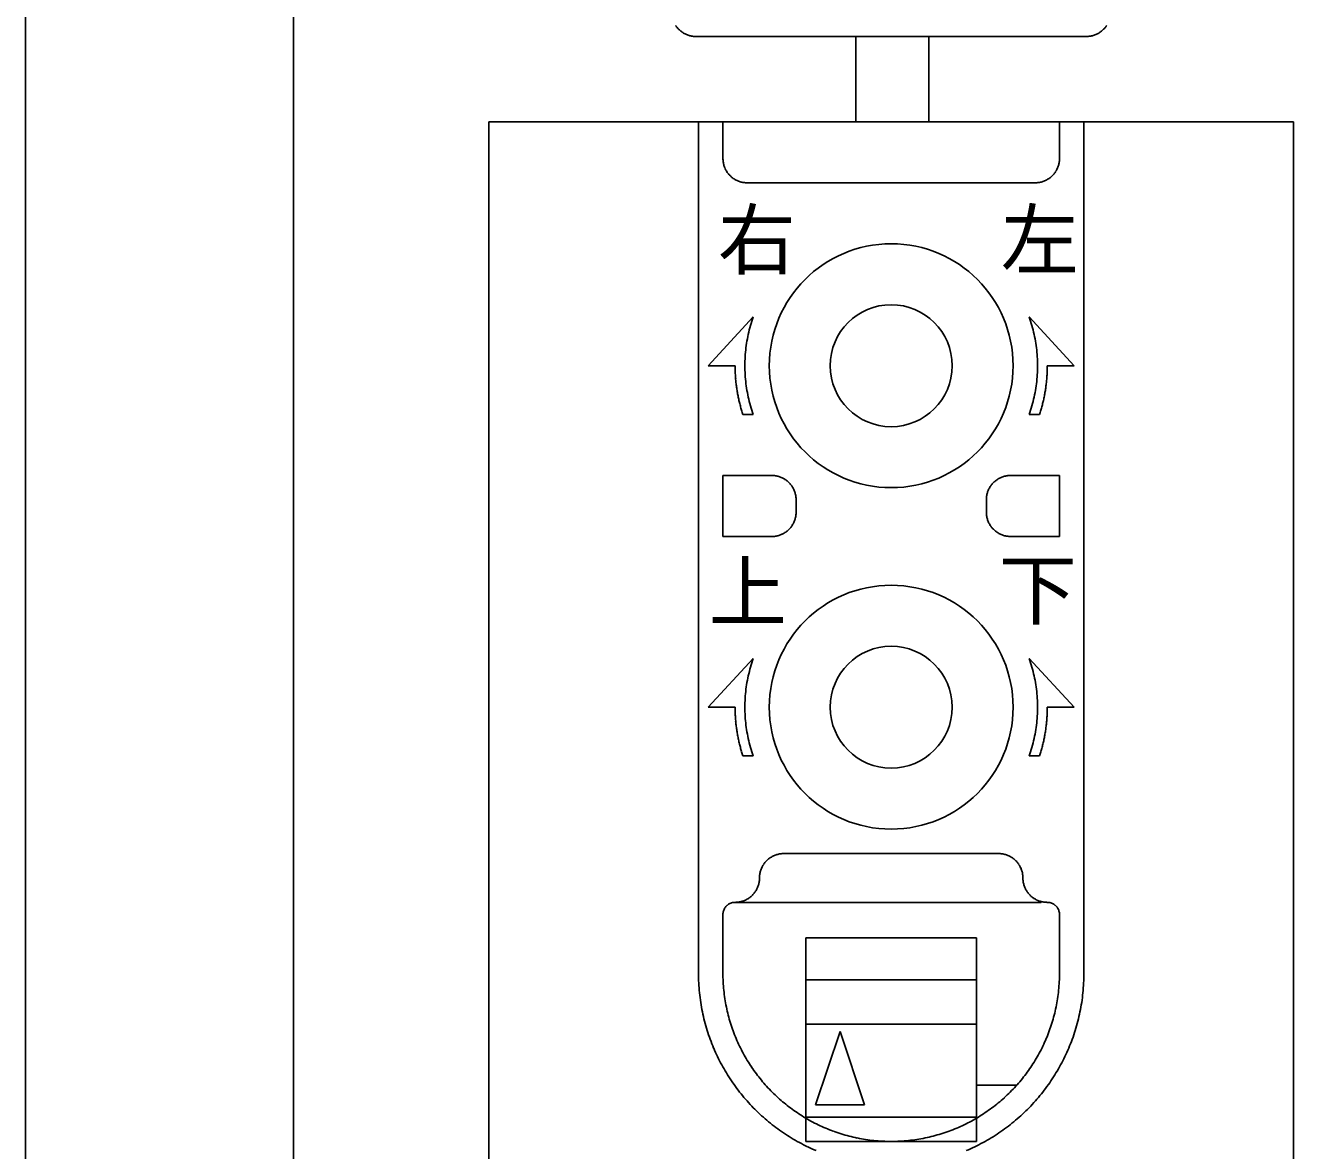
# Model space of a CAD drawing. Units: millimetres, scale not verified. Extents: x -800 to 800, y -560 to 560.
# Drawn here: x -236.8 to -184.8, y 338.7 to 384.8 of the extents above; entities that cross this region are included whole.
import ezdxf
from ezdxf.enums import TextEntityAlignment as Align

# ---------------------------------------------------------------- set-up
doc = ezdxf.new("R2010")
doc.units = ezdxf.units.MM
doc.header["$LTSCALE"] = 4
doc.layers.add('2-0', color=7, linetype='Continuous', lineweight=25)
doc.styles.add('ＭＳ ゴシック', font='')
doc.styles.get('ＭＳ ゴシック').set_extended_font_data('MS Gothic')

msp = doc.modelspace()

# ---------------------------------------------------------------- linework, layer by layer
at = {"layer": '2-0'}
for p, q in [((-236.77, 424.853), (-236.77, 166.197)), ((-225.77, 388.853), (-225.77, 166.197)), ((-209.271, 384.352), (-193.271, 384.352)), ((-202.719, 384.352), (-202.719, 380.855)), ((-199.721, 384.352), (-199.721, 380.855)), ((-217.768, 380.855), (-184.768, 380.855)), ((-217.768, 166.197), (-217.768, 380.855)), ((-209.169, 345.755), (-209.169, 380.855)), ((-209.169, 380.855), (-193.369, 380.855)), ((-208.168, 380.855), (-208.168, 379.356)), ((-194.369, 379.355), (-194.369, 380.853)), ((-193.369, 345.755), (-193.369, 380.855)), ((-184.768, 380.855), (-184.768, 166.197)), ((-207.169, 378.354), (-195.369, 378.354)), ((-208.768, 370.855), (-206.923, 372.855)), ((-193.769, 370.855), (-195.614, 372.855)), ((-208.768, 370.855), (-207.67, 370.855)), ((-193.769, 370.855), (-194.867, 370.855)), ((-207.349, 368.854), (-206.923, 368.854)), ((-195.188, 368.854), (-195.614, 368.854)), ((-208.168, 366.355), (-206.168, 366.355)), ((-208.168, 363.854), (-208.168, 366.354)), ((-196.367, 366.355), (-194.369, 366.355)), ((-194.369, 366.355), (-194.369, 363.856)), ((-205.169, 364.855), (-205.169, 365.354)), ((-197.368, 365.355), (-197.368, 364.855)), ((-208.168, 363.854), (-206.168, 363.854)), ((-196.367, 363.854), (-194.369, 363.854)), ((-208.768, 356.855), (-206.923, 358.856)), ((-193.769, 356.855), (-195.614, 358.856)), ((-208.768, 356.855), (-207.67, 356.855)), ((-193.769, 356.855), (-194.867, 356.855)), ((-207.349, 354.855), (-206.923, 354.855)), ((-195.188, 354.855), (-195.614, 354.855)), ((-205.668, 350.854), (-196.869, 350.854)), ((-207.669, 348.855), (-195.12, 348.855)), ((-208.168, 345.755), (-208.168, 348.355)), ((-194.369, 348.355), (-194.369, 345.755)), ((-197.769, 347.401), (-204.769, 347.401)), ((-204.768, 345.671), (-197.768, 345.671)), ((-197.769, 343.855), (-204.769, 343.855)), ((-203.367, 343.553), (-204.369, 340.551)), ((-202.368, 340.552), (-203.367, 343.554)), ((-197.769, 341.354), (-196.126, 341.354)), ((-204.369, 340.552), (-202.368, 340.552)), ((-204.768, 340.046), (-197.768, 340.046)), ((-204.768, 339.054), (-197.768, 339.054))]:
    msp.add_line(p, q, dxfattribs=at)
for points in [[(-204.768, 339.054), (-204.768, 340.046), (-204.768, 347.401)], [(-197.769, 347.401), (-197.769, 340.046), (-197.769, 339.054)]]:
    msp.add_lwpolyline(points, dxfattribs=at)
for centre, radius in [((-201.268, 370.855), 4.999), ((-201.269, 370.855), 2.5), ((-201.268, 356.855), 4.999), ((-201.269, 356.855), 2.5)]:
    msp.add_circle(centre, radius, dxfattribs=at)
for centre, radius, start, end in [((-209.264, 385.355), 1.006, 212.9511, 220.92), ((-209.263, 385.356), 1.007, 220.9169, 228.8625), ((-209.265, 385.353), 1.003, 228.8595, 236.849), ((-209.269, 385.347), 0.996, 236.8479, 244.9398), ((-209.272, 385.342), 0.99, 244.9421, 253.1718), ((-209.272, 385.342), 0.991, 253.1789, 261.5458), ((-209.27, 385.356), 1.005, 261.5581, 270.0166), ((-193.269, 385.361), 1.008, 269.9844, 278.4185), ((-193.268, 385.347), 0.995, 278.4302, 286.7696), ((-193.268, 385.347), 0.994, 286.7762, 294.9801), ((-193.27, 385.352), 1, 294.9821, 303.054), ((-193.273, 385.357), 1.006, 303.0526, 311.0308), ((-193.275, 385.359), 1.008, 311.0277, 318.9723), ((-193.273, 385.357), 1.006, 318.9692, 326.9474), ((-207.155, 379.355), 1.013, 179.9838, 188.3789), ((-207.17, 379.353), 0.998, 188.3902, 196.6992), ((-195.363, 379.353), 0.995, 343.2304, 351.5698), ((-195.376, 379.355), 1.008, 351.5815, 0.0156), ((-207.172, 379.353), 0.996, 196.7055, 204.89), ((-207.168, 379.354), 1, 204.8919, 212.9561), ((-207.165, 379.357), 1.004, 212.9548, 220.9361), ((-207.164, 379.357), 1.005, 220.9333, 228.89), ((-207.166, 379.355), 1.002, 228.8872, 236.884), ((-195.373, 379.359), 1.006, 303.0526, 311.0308), ((-195.374, 379.36), 1.008, 311.0277, 318.9723), ((-195.372, 379.359), 1.006, 318.9692, 326.9474), ((-195.367, 379.356), 1, 326.946, 335.0179), ((-195.362, 379.353), 0.994, 335.0199, 343.2238), ((-207.169, 379.349), 0.996, 236.883, 244.9765), ((-207.172, 379.345), 0.991, 244.9789, 253.2034), ((-207.171, 379.346), 0.992, 253.2104, 261.565), ((-207.169, 379.361), 1.007, 261.5771, 270.0171), ((-195.369, 379.362), 1.008, 269.9844, 278.4185), ((-195.367, 379.349), 0.995, 278.4302, 286.7696), ((-195.367, 379.348), 0.994, 286.7762, 294.9801), ((-195.369, 379.354), 1, 294.9821, 303.054), ((-201.274, 370.853), 5.995, 160.4871, 164.0576), ((-201.263, 370.853), 5.995, 15.9424, 19.5129), ((-201.279, 370.854), 5.989, 164.0579, 167.6156), ((-201.258, 370.854), 5.989, 12.3844, 15.9421), ((-201.281, 370.855), 5.987, 167.6157, 171.1625), ((-201.256, 370.855), 5.987, 8.8375, 12.3843), ((-201.28, 370.855), 5.988, 174.701, 178.2343), ((-201.281, 370.855), 5.987, 171.1626, 174.701), ((-201.256, 370.855), 5.987, 5.299, 8.8374), ((-201.257, 370.855), 5.988, 1.7657, 5.299), ((-201.252, 370.855), 6.417, 179.9999, 181.6505), ((-201.28, 370.855), 5.988, 178.2343, 181.7657), ((-201.257, 370.855), 5.988, 358.2343, 1.7657), ((-201.285, 370.855), 6.417, 358.3496, 0.0001), ((-201.259, 370.855), 6.41, 181.6504, 183.3019), ((-201.266, 370.854), 6.403, 183.3019, 184.9548), ((-201.274, 370.853), 6.396, 184.9548, 186.6097), ((-201.28, 370.855), 5.988, 181.7657, 185.299), ((-201.281, 370.855), 5.987, 185.299, 188.8374), ((-201.256, 370.855), 5.987, 351.1626, 354.701), ((-201.257, 370.855), 5.988, 354.701, 358.2343), ((-201.263, 370.853), 6.396, 353.3903, 355.0452), ((-201.271, 370.854), 6.403, 355.0452, 356.6981), ((-201.278, 370.855), 6.41, 356.6981, 358.3496), ((-201.282, 370.852), 6.387, 186.6097, 188.2669), ((-201.291, 370.851), 6.378, 188.2669, 189.9271), ((-201.301, 370.849), 6.368, 189.9271, 191.5906), ((-201.281, 370.855), 5.987, 188.8375, 192.3843), ((-201.256, 370.855), 5.987, 347.6157, 351.1625), ((-201.236, 370.849), 6.368, 348.4094, 350.0729), ((-201.246, 370.851), 6.378, 350.0729, 351.7331), ((-201.255, 370.852), 6.387, 351.7331, 353.3903), ((-201.311, 370.847), 6.358, 191.5906, 193.2578), ((-201.321, 370.845), 6.347, 193.2578, 194.9292), ((-201.279, 370.855), 5.989, 192.3844, 195.9421), ((-201.258, 370.855), 5.989, 344.0578, 347.6156), ((-201.216, 370.845), 6.347, 345.0708, 346.7422), ((-201.226, 370.847), 6.358, 346.7422, 348.4094), ((-201.331, 370.842), 6.337, 194.9292, 196.6052), ((-201.34, 370.84), 6.327, 196.6052, 198.2859), ((-201.274, 370.857), 5.995, 195.9424, 199.5129), ((-201.263, 370.857), 5.995, 340.4871, 344.0576), ((-201.197, 370.84), 6.327, 341.7141, 343.3948), ((-201.206, 370.842), 6.337, 343.3948, 345.0708), ((-206.167, 365.349), 1.007, 81.5771, 90.0171), ((-206.165, 365.364), 0.992, 73.2104, 81.565), ((-206.165, 365.365), 0.991, 64.9789, 73.2034), ((-206.167, 365.361), 0.996, 56.883, 64.9765), ((-206.171, 365.355), 1.002, 48.8872, 56.884), ((-206.173, 365.353), 1.005, 40.9333, 48.89), ((-196.364, 365.354), 1.005, 131.1179, 139.0746), ((-196.366, 365.356), 1.002, 123.1239, 131.1207), ((-196.37, 365.361), 0.996, 115.0314, 123.1249), ((-196.372, 365.366), 0.991, 106.8045, 115.029), ((-196.372, 365.365), 0.992, 98.4429, 106.7974), ((-196.37, 365.349), 1.007, 89.9908, 98.4307), ((-206.172, 365.353), 1.004, 32.9548, 40.9361), ((-206.168, 365.356), 1, 24.8919, 32.9561), ((-206.165, 365.357), 0.996, 16.7055, 24.89), ((-206.167, 365.357), 0.998, 8.3902, 16.6992), ((-196.37, 365.358), 0.998, 163.3087, 171.6177), ((-196.372, 365.358), 0.996, 155.1178, 163.3024), ((-196.369, 365.356), 1, 147.0518, 155.1159), ((-196.365, 365.354), 1.004, 139.0717, 147.053), ((-206.182, 365.355), 1.013, 359.9838, 8.3789), ((-196.355, 365.356), 1.013, 171.629, 180.0241), ((-206.165, 364.852), 0.996, 335.1255, 343.3223), ((-206.169, 364.853), 1.001, 343.3292, 351.6352), ((-206.188, 364.855), 1.019, 351.6468, 0.0188), ((-196.349, 364.856), 1.019, 179.989, 188.3611), ((-196.367, 364.854), 1.001, 188.3727, 196.6787), ((-196.372, 364.852), 0.996, 196.6856, 204.8824), ((-206.166, 364.849), 0.995, 294.95, 303.0466), ((-206.168, 364.853), 0.999, 303.046, 311.0573), ((-206.17, 364.855), 1.002, 311.0551, 319.0338), ((-206.169, 364.854), 1.001, 319.0316, 327.0376), ((-206.166, 364.852), 0.998, 327.0371, 335.1228), ((-196.371, 364.853), 0.998, 204.885, 212.9708), ((-196.368, 364.855), 1.001, 212.9702, 220.9763), ((-196.367, 364.856), 1.002, 220.974, 228.9528), ((-196.369, 364.854), 0.999, 228.9505, 236.9618), ((-196.371, 364.85), 0.995, 236.9612, 245.0579), ((-206.167, 364.866), 1.012, 269.9821, 278.3849), ((-206.165, 364.849), 0.995, 278.3966, 286.7265), ((-206.164, 364.846), 0.991, 286.7334, 294.9474), ((-196.373, 364.847), 0.991, 245.0605, 253.2745), ((-196.372, 364.85), 0.995, 253.2814, 261.6113), ((-196.37, 364.867), 1.012, 261.623, 270.0258), ((-201.304, 356.86), 5.963, 160.4564, 164.0411), ((-201.233, 356.86), 5.963, 15.9589, 19.5436), ((-201.299, 356.858), 5.968, 164.0413, 167.6086), ((-201.238, 356.858), 5.968, 12.3914, 15.9587), ((-201.285, 356.856), 5.983, 171.161, 174.7019), ((-201.292, 356.857), 5.976, 167.6086, 171.161), ((-201.245, 356.857), 5.976, 8.839, 12.3914), ((-201.252, 356.856), 5.983, 5.2981, 8.839), ((-201.279, 356.855), 5.989, 174.7018, 178.2351), ((-201.258, 356.855), 5.989, 1.7649, 5.2982), ((-201.252, 356.855), 6.417, 179.9999, 181.6505), ((-201.275, 356.855), 5.993, 178.235, 181.765), ((-201.262, 356.855), 5.993, 358.235, 1.765), ((-201.285, 356.855), 6.417, 358.3496, 0.0001), ((-201.259, 356.855), 6.41, 181.6504, 183.3019), ((-201.266, 356.855), 6.403, 183.3019, 184.9548), ((-201.274, 356.854), 6.396, 184.9548, 186.6097), ((-201.274, 356.855), 5.994, 181.7649, 185.2961), ((-201.275, 356.855), 5.994, 185.296, 188.8327), ((-201.262, 356.855), 5.994, 351.1673, 354.704), ((-201.263, 356.855), 5.994, 354.7039, 358.2351), ((-201.263, 356.854), 6.396, 353.3903, 355.0452), ((-201.271, 356.855), 6.403, 355.0452, 356.6981), ((-201.278, 356.855), 6.41, 356.6981, 358.3496), ((-201.282, 356.853), 6.387, 186.6097, 188.2669), ((-201.291, 356.852), 6.378, 188.2669, 189.9271), ((-201.301, 356.85), 6.368, 189.9271, 191.5906), ((-201.277, 356.855), 5.991, 188.8327, 192.3788), ((-201.26, 356.855), 5.991, 347.6212, 351.1673), ((-201.236, 356.85), 6.368, 348.4094, 350.0729), ((-201.246, 356.852), 6.378, 350.0729, 351.7331), ((-201.255, 356.853), 6.387, 351.7331, 353.3903), ((-201.311, 356.848), 6.358, 191.5906, 193.2578), ((-201.321, 356.846), 6.347, 193.2578, 194.9292), ((-201.331, 356.843), 6.337, 194.9292, 196.6052), ((-201.279, 356.854), 5.989, 192.3788, 195.9378), ((-201.279, 356.854), 5.989, 195.938, 199.5126), ((-201.257, 356.854), 5.989, 340.4874, 344.062), ((-201.258, 356.854), 5.989, 344.0621, 347.6212), ((-201.206, 356.843), 6.337, 343.3948, 345.0708), ((-201.216, 356.846), 6.347, 345.0708, 346.7422), ((-201.226, 356.848), 6.358, 346.7422, 348.4094), ((-201.34, 356.84), 6.327, 196.6052, 198.2859), ((-201.197, 356.84), 6.327, 341.7141, 343.3948), ((-205.668, 349.852), 1.002, 138.8872, 146.884), ((-205.666, 349.85), 1.005, 130.9333, 138.89), ((-205.666, 349.851), 1.004, 122.9548, 130.9361), ((-205.669, 349.854), 1, 114.8919, 122.9561), ((-205.67, 349.858), 0.996, 106.7055, 114.89), ((-205.67, 349.856), 0.998, 98.3902, 106.6992), ((-205.668, 349.841), 1.013, 89.9838, 98.3789), ((-196.869, 349.841), 1.013, 81.6211, 90.0162), ((-196.867, 349.856), 0.998, 73.3008, 81.6098), ((-196.867, 349.858), 0.996, 65.11, 73.2945), ((-196.868, 349.854), 1, 57.0439, 65.1081), ((-196.871, 349.851), 1.004, 49.0639, 57.0452), ((-196.871, 349.85), 1.005, 41.11, 49.0667), ((-196.869, 349.852), 1.002, 33.116, 41.1128), ((-205.662, 349.855), 1.007, 171.5771, 180.0171), ((-205.677, 349.857), 0.992, 163.2104, 171.565), ((-205.678, 349.858), 0.991, 154.9789, 163.2034), ((-205.674, 349.855), 0.996, 146.883, 154.9765), ((-196.863, 349.855), 0.996, 25.0235, 33.117), ((-196.859, 349.858), 0.991, 16.7966, 25.0211), ((-196.86, 349.857), 0.992, 8.435, 16.7896), ((-196.875, 349.855), 1.007, 359.9829, 8.4229), ((-207.663, 349.853), 0.995, 335.0935, 343.2869), ((-207.665, 349.854), 0.998, 343.2934, 351.6082), ((-207.681, 349.856), 1.013, 351.6195, 0.0165), ((-194.856, 349.856), 1.013, 179.9835, 188.3805), ((-194.871, 349.854), 0.998, 188.3918, 196.7066), ((-194.874, 349.853), 0.995, 196.7131, 204.9066), ((-207.666, 349.849), 0.994, 286.7483, 294.9646), ((-207.667, 349.852), 0.998, 294.9673, 303.0609), ((-207.67, 349.856), 1.002, 303.0602, 311.0631), ((-207.671, 349.858), 1.005, 311.0606, 319.0272), ((-207.67, 349.857), 1.003, 319.0246, 327.0173), ((-207.667, 349.855), 0.999, 327.0162, 335.0914), ((-194.87, 349.855), 0.999, 204.9086, 212.9838), ((-194.867, 349.857), 1.003, 212.9827, 220.9754), ((-194.865, 349.858), 1.005, 220.9728, 228.9394), ((-194.867, 349.856), 1.002, 228.9369, 236.9398), ((-194.87, 349.852), 0.998, 236.9391, 245.0327), ((-194.871, 349.849), 0.994, 245.0354, 253.2517), ((-207.666, 348.355), 0.502, 171.5749, 180.0136), ((-207.671, 348.355), 0.497, 163.2346, 171.5636), ((-207.671, 348.355), 0.497, 155.0454, 163.2286), ((-207.668, 348.354), 0.501, 146.998, 155.0442), ((-207.665, 348.352), 0.504, 139.0471, 147), ((-207.664, 348.352), 0.505, 131.126, 139.0508), ((-207.666, 348.353), 0.503, 123.1612, 131.1296), ((-207.668, 348.357), 0.499, 115.0876, 123.163), ((-207.67, 348.36), 0.495, 106.8627, 115.0858), ((-207.67, 348.361), 0.494, 98.4814, 106.8561), ((-207.669, 348.355), 0.499, 89.9855, 98.4693), ((-207.669, 349.869), 1.014, 269.9817, 278.3927), ((-207.666, 349.852), 0.997, 278.4047, 286.7412), ((-194.87, 349.852), 0.997, 253.2588, 261.5953), ((-194.868, 349.869), 1.014, 261.6073, 270.0183), ((-194.868, 348.355), 0.499, 81.5307, 90.0145), ((-194.867, 348.361), 0.494, 73.1439, 81.5186), ((-194.867, 348.36), 0.495, 64.9142, 73.1373), ((-194.869, 348.357), 0.499, 56.837, 64.9124), ((-194.871, 348.353), 0.503, 48.8704, 56.8388), ((-194.873, 348.352), 0.505, 40.9492, 48.874), ((-194.872, 348.352), 0.504, 33, 40.9529), ((-194.869, 348.354), 0.501, 24.9558, 33.002), ((-194.866, 348.355), 0.497, 16.7714, 24.9546), ((-194.866, 348.355), 0.497, 8.4364, 16.7654), ((-194.871, 348.355), 0.502, 359.9864, 8.4251), ((-201.144, 345.954), 8.026, 179.9975, 182.9004), ((-201.154, 345.955), 7.014, 179.9975, 182.8992), ((-201.383, 345.956), 7.014, 357.1008, 0.0024), ((-201.398, 345.954), 8.031, 357.1, 0.0025), ((-201.215, 345.951), 7.955, 182.901, 185.7989), ((-201.216, 345.951), 6.952, 182.8998, 185.7963), ((-201.321, 345.953), 6.952, 354.2036, 357.1002), ((-201.326, 345.951), 7.958, 354.2017, 357.0994), ((-201.266, 345.946), 7.903, 185.7995, 188.6888), ((-201.261, 345.947), 6.907, 185.7968, 188.6848), ((-201.291, 345.942), 6.876, 188.6853, 191.5618), ((-201.246, 345.943), 6.876, 348.4379, 351.3146), ((-201.276, 345.948), 6.907, 351.315, 354.2031), ((-201.273, 345.946), 7.905, 351.3117, 354.2011), ((-201.301, 345.941), 7.868, 188.6892, 191.5671), ((-201.322, 345.936), 7.847, 191.5675, 194.4318), ((-201.309, 345.939), 6.858, 191.5622, 194.4251), ((-201.228, 345.94), 6.858, 345.5745, 348.4375), ((-201.216, 345.936), 7.847, 345.5678, 348.4326), ((-201.237, 345.94), 7.869, 348.433, 351.3112), ((-201.33, 345.934), 7.838, 194.4321, 197.2811), ((-201.317, 345.937), 6.85, 194.4254, 197.2731), ((-201.317, 345.937), 6.85, 197.2733, 200.1049), ((-201.22, 345.938), 6.85, 339.8943, 342.7261), ((-201.22, 345.938), 6.849, 342.7263, 345.5742), ((-201.206, 345.933), 7.837, 342.7177, 345.5675), ((-201.33, 345.934), 7.838, 197.2814, 200.1142), ((-201.323, 345.937), 7.846, 200.1144, 202.9308), ((-201.311, 345.939), 6.857, 200.1051, 202.9203), ((-201.3, 345.943), 6.868, 202.9204, 205.7195), ((-201.236, 345.944), 6.867, 334.2792, 337.0786), ((-201.226, 345.94), 6.856, 337.0787, 339.8941), ((-201.213, 345.936), 7.844, 337.0661, 339.8835), ((-201.206, 345.933), 7.837, 339.8837, 342.7174), ((-201.311, 345.942), 7.858, 202.9309, 205.7312), ((-201.288, 345.949), 6.881, 205.7196, 208.5035), ((-201.248, 345.95), 6.881, 331.495, 334.2791), ((-201.224, 345.941), 7.856, 334.2647, 337.066), ((-201.297, 345.949), 7.875, 205.7312, 208.5161), ((-201.281, 345.957), 7.892, 208.5161, 211.2869), ((-201.275, 345.957), 6.896, 208.5035, 211.2734), ((-201.262, 345.964), 6.911, 211.2734, 214.0311), ((-201.274, 345.965), 6.91, 325.9668, 328.7248), ((-201.261, 345.958), 6.896, 328.7248, 331.495), ((-201.253, 345.956), 7.889, 328.7067, 331.4786), ((-201.238, 345.947), 7.872, 331.4786, 334.2646), ((-201.267, 345.966), 7.909, 211.2869, 214.0454), ((-201.252, 345.971), 6.924, 214.031, 216.7785), ((-201.243, 345.978), 6.935, 216.7784, 219.5181), ((-201.293, 345.979), 6.934, 320.4792, 323.2192), ((-201.285, 345.972), 6.924, 323.2191, 325.9669), ((-201.268, 345.965), 7.906, 325.9471, 328.7067), ((-201.254, 345.975), 7.925, 214.0453, 216.7935), ((-201.243, 345.983), 7.938, 216.7934, 219.5336), ((-201.237, 345.982), 6.942, 219.518, 222.2524), ((-201.235, 345.985), 6.946, 222.2522, 224.984), ((-201.302, 345.986), 6.945, 315.0128, 317.7448), ((-201.299, 345.984), 6.942, 317.7447, 320.4794), ((-201.291, 345.981), 7.935, 320.4569, 323.1981), ((-201.281, 345.973), 7.922, 323.1979, 325.9472), ((-201.236, 345.988), 7.947, 219.5334, 222.2682), ((-201.233, 345.991), 7.951, 222.2681, 225.0001), ((-201.235, 345.984), 6.945, 224.9839, 227.7158), ((-201.238, 345.981), 6.941, 227.7157, 230.4505), ((-201.243, 345.975), 6.932, 230.4504, 233.1909), ((-201.293, 345.976), 6.932, 306.8053, 309.5459), ((-201.299, 345.982), 6.941, 309.5458, 312.2809), ((-201.302, 345.986), 6.945, 312.2807, 315.0129), ((-201.302, 345.99), 7.949, 314.9887, 317.7215), ((-201.298, 345.987), 7.944, 317.7213, 320.457), ((-201.233, 345.991), 7.951, 224.9999, 227.7319), ((-201.236, 345.988), 7.947, 227.7318, 230.4666), ((-201.25, 345.965), 6.92, 233.1908, 235.9394), ((-201.258, 345.954), 6.906, 235.9393, 238.6984), ((-201.279, 345.955), 6.907, 301.2976, 304.0567), ((-201.287, 345.967), 6.921, 304.0567, 306.8054), ((-201.299, 345.987), 7.945, 309.5211, 312.2563), ((-201.302, 345.99), 7.949, 312.2562, 314.9889), ((-201.242, 345.981), 7.938, 230.4664, 233.2066), ((-201.249, 345.971), 7.925, 233.2065, 235.9547), ((-201.266, 345.94), 6.891, 238.6983, 241.4699), ((-201.274, 345.926), 6.875, 241.4699, 244.2557), ((-201.28, 345.913), 6.861, 244.2558, 247.057), ((-201.285, 345.903), 6.849, 247.0572, 249.8747), ((-201.253, 345.905), 6.851, 290.1215, 292.9389), ((-201.257, 345.916), 6.862, 292.939, 295.7402), ((-201.263, 345.929), 6.876, 295.7403, 298.526), ((-201.271, 345.942), 6.892, 298.526, 301.2976), ((-201.287, 345.971), 7.924, 304.0326, 306.7808), ((-201.294, 345.981), 7.937, 306.7808, 309.5212), ((-201.258, 345.958), 7.909, 235.9546, 238.7131), ((-201.267, 345.943), 7.892, 238.7131, 241.4839), ((-201.287, 345.896), 6.842, 249.8749, 252.7091), ((-201.287, 345.895), 6.841, 252.7093, 255.5598), ((-201.286, 345.903), 6.849, 255.5601, 258.4258), ((-201.282, 345.921), 6.867, 258.4262, 261.3057), ((-201.277, 345.951), 6.898, 261.3062, 264.1972), ((-201.273, 345.996), 6.943, 264.1977, 267.0972), ((-201.27, 346.058), 7.005, 267.0978, 270.0025), ((-201.268, 346.063), 7.009, 269.9975, 272.9013), ((-201.265, 346.001), 6.946, 272.9019, 275.8008), ((-201.261, 345.955), 6.901, 275.8013, 278.6917), ((-201.256, 345.925), 6.87, 278.6921, 281.5711), ((-201.252, 345.907), 6.851, 281.5715, 284.4368), ((-201.25, 345.899), 6.843, 284.4371, 287.2872), ((-201.25, 345.899), 6.844, 287.2874, 290.1213), ((-201.27, 345.944), 7.893, 298.5037, 301.2743), ((-201.278, 345.958), 7.91, 301.2742, 304.0326), ((-201.275, 345.928), 7.875, 241.4839, 244.2688), ((-201.282, 345.913), 7.858, 244.2688, 247.0691), ((-201.255, 345.916), 7.861, 292.9196, 295.7192), ((-201.262, 345.929), 7.876, 295.7193, 298.5037)]:
    msp.add_arc(centre, radius, start, end, dxfattribs=at)

# ---------------------------------------------------------------- texts
at = {"layer": '2-0', "style": 'ＭＳ ゴシック'}
for s, p in [('右', (-208.376, 374.14)), ('左', (-196.776, 374.14)), ('上', (-208.747, 359.712)), ('下', (-196.86, 359.793))]:
    msp.add_text(s, height=2.346, dxfattribs=at).set_placement(p, align=Align.BOTTOM_LEFT)

doc.saveas('drawing.dxf')
